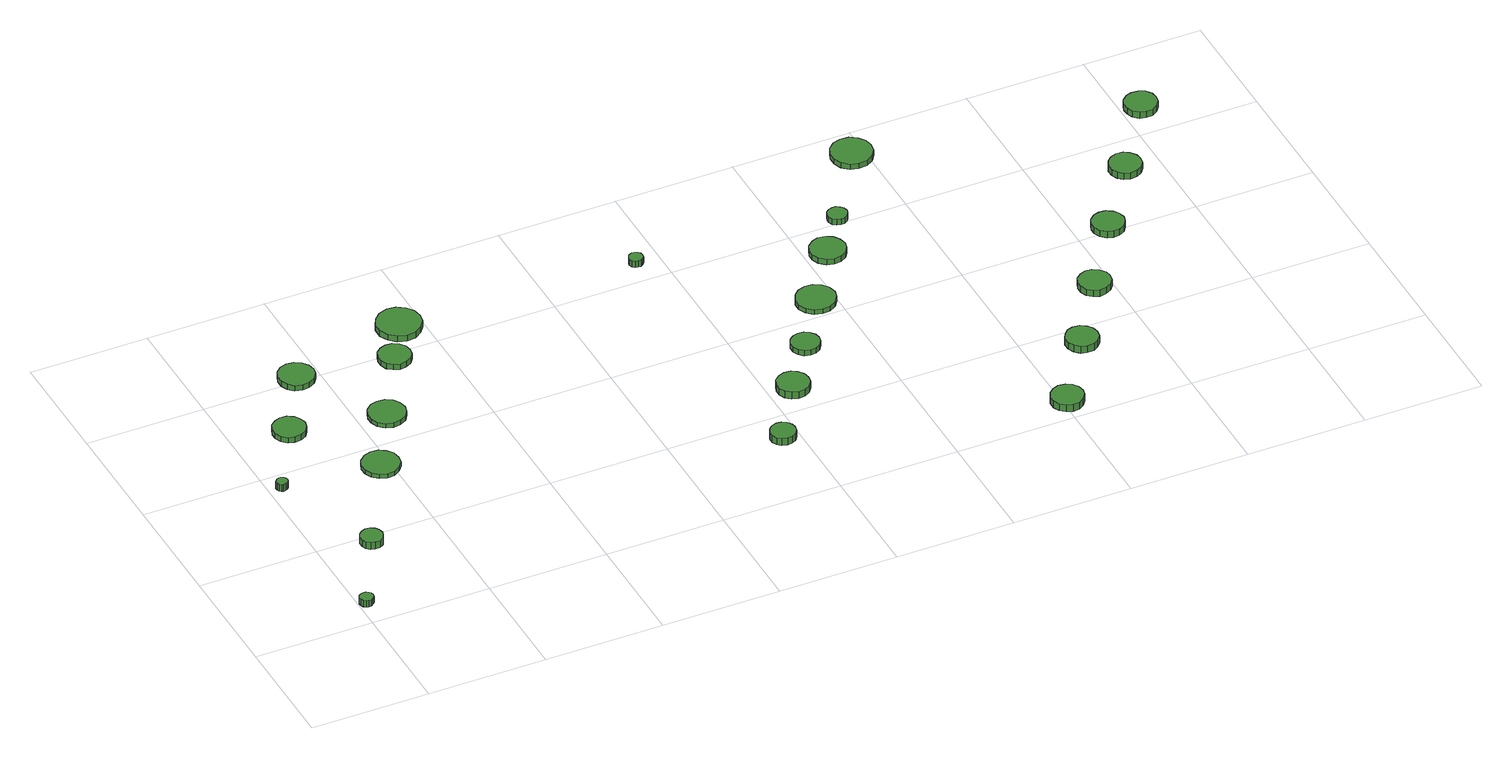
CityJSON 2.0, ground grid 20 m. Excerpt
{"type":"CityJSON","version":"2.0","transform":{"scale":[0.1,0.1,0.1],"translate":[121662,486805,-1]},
"CityObjects":{
"tree1":{"type":"SolitaryVegetationObject","attributes":{"function":"something"},"geometry":[{"type":"MultiSurface","lod":"1","boundaries":[[[0,1,2,3,4,5,6,7,8,9,10,11,12,13,14]],[[15,16,17,18,19,20,21,22,23,24,25,26,27,28,29]],[[0,29,28,1]],[[1,28,27,2]],[[2,27,26,3]],[[3,26,25,4]],[[4,25,24,5]],[[5,24,23,6]],[[6,23,22,7]],[[7,22,21,8]],[[8,21,20,9]],[[9,20,19,10]],[[10,19,18,11]],[[11,18,17,12]],[[12,17,16,13]],[[13,16,15,14]],[[14,15,29,0]]]}]},
"tree2":{"type":"SolitaryVegetationObject","attributes":{"function":"something"},"geometry":[{"type":"MultiSurface","lod":"1","boundaries":[[[30,31,32,33,34,35,36,37,38,39,40,41,42,43,44]],[[45,46,47,48,49,50,51,52,53,54,55,56,57,58,59]],[[30,59,58,31]],[[31,58,57,32]],[[32,57,56,33]],[[33,56,55,34]],[[34,55,54,35]],[[35,54,53,36]],[[36,53,52,37]],[[37,52,51,38]],[[38,51,50,39]],[[39,50,49,40]],[[40,49,48,41]],[[41,48,47,42]],[[42,47,46,43]],[[43,46,45,44]],[[44,45,59,30]]]}]},
"tree3":{"type":"SolitaryVegetationObject","attributes":{"function":"something"},"geometry":[{"type":"MultiSurface","lod":"1","boundaries":[[[60,61,62,63,64,65,66,67,68,69,70,71,72,73,74]],[[75,76,77,78,79,80,81,82,83,84,85,86,87,88,89]],[[60,89,88,61]],[[61,88,87,62]],[[62,87,86,63]],[[63,86,85,64]],[[64,85,84,65]],[[65,84,83,66]],[[66,83,82,67]],[[67,82,81,68]],[[68,81,80,69]],[[69,80,79,70]],[[70,79,78,71]],[[71,78,77,72]],[[72,77,76,73]],[[73,76,75,74]],[[74,75,89,60]]]}]},
"tree4":{"type":"SolitaryVegetationObject","attributes":{"function":"something"},"geometry":[{"type":"MultiSurface","lod":"1","boundaries":[[[90,91,92,93,94,95,96,97,98,99,100,101,102,103,104]],[[105,106,107,108,109,110,111,112,113,114,115,116,117,118,119]],[[90,119,118,91]],[[91,118,117,92]],[[92,117,116,93]],[[93,116,115,94]],[[94,115,114,95]],[[95,114,113,96]],[[96,113,112,97]],[[97,112,111,98]],[[98,111,110,99]],[[99,110,109,100]],[[100,109,108,101]],[[101,108,107,102]],[[102,107,106,103]],[[103,106,105,104]],[[104,105,119,90]]]}]},
"tree5":{"type":"SolitaryVegetationObject","attributes":{"function":"something"},"geometry":[{"type":"MultiSurface","lod":"1","boundaries":[[[120,121,122,123,124,125,126,127,128,129,130,131,132,133,134]],[[135,136,137,138,139,140,141,142,143,144,145,146,147,148,149]],[[120,149,148,121]],[[121,148,147,122]],[[122,147,146,123]],[[123,146,145,124]],[[124,145,144,125]],[[125,144,143,126]],[[126,143,142,127]],[[127,142,141,128]],[[128,141,140,129]],[[129,140,139,130]],[[130,139,138,131]],[[131,138,137,132]],[[132,137,136,133]],[[133,136,135,134]],[[134,135,149,120]]]}]},
"tree6":{"type":"SolitaryVegetationObject","attributes":{"function":"something"},"geometry":[{"type":"MultiSurface","lod":"1","boundaries":[[[150,151,152,153,154,155,156,157,158,159,160,161,162,163,164]],[[165,166,167,168,169,170,171,172,173,174,175,176,177,178,179]],[[150,179,178,151]],[[151,178,177,152]],[[152,177,176,153]],[[153,176,175,154]],[[154,175,174,155]],[[155,174,173,156]],[[156,173,172,157]],[[157,172,171,158]],[[158,171,170,159]],[[159,170,169,160]],[[160,169,168,161]],[[161,168,167,162]],[[162,167,166,163]],[[163,166,165,164]],[[164,165,179,150]]]}]},
"tree7":{"type":"SolitaryVegetationObject","attributes":{"function":"something"},"geometry":[{"type":"MultiSurface","lod":"1","boundaries":[[[180,181,182,183,184,185,186,187,188,189,190,191,192,193,194]],[[195,196,197,198,199,200,201,202,203,204,205,206,207,208,209]],[[180,209,208,181]],[[181,208,207,182]],[[182,207,206,183]],[[183,206,205,184]],[[184,205,204,185]],[[185,204,203,186]],[[186,203,202,187]],[[187,202,201,188]],[[188,201,200,189]],[[189,200,199,190]],[[190,199,198,191]],[[191,198,197,192]],[[192,197,196,193]],[[193,196,195,194]],[[194,195,209,180]]]}]},
"tree8":{"type":"SolitaryVegetationObject","attributes":{"function":"something"},"geometry":[{"type":"MultiSurface","lod":"1","boundaries":[[[210,211,212,213,214,215,216,217,218,219,220,221,222,223,224]],[[225,226,227,228,229,230,231,232,233,234,235,236,237,238,239]],[[210,239,238,211]],[[211,238,237,212]],[[212,237,236,213]],[[213,236,235,214]],[[214,235,234,215]],[[215,234,233,216]],[[216,233,232,217]],[[217,232,231,218]],[[218,231,230,219]],[[219,230,229,220]],[[220,229,228,221]],[[221,228,227,222]],[[222,227,226,223]],[[223,226,225,224]],[[224,225,239,210]]]}]},
"tree9":{"type":"SolitaryVegetationObject","attributes":{"function":"something"},"geometry":[{"type":"MultiSurface","lod":"1","boundaries":[[[240,241,242,243,244,245,246,247,248,249,250,251,252,253,254]],[[255,256,257,258,259,260,261,262,263,264,265,266,267,268,269]],[[240,269,268,241]],[[241,268,267,242]],[[242,267,266,243]],[[243,266,265,244]],[[244,265,264,245]],[[245,264,263,246]],[[246,263,262,247]],[[247,262,261,248]],[[248,261,260,249]],[[249,260,259,250]],[[250,259,258,251]],[[251,258,257,252]],[[252,257,256,253]],[[253,256,255,254]],[[254,255,269,240]]]}]},
"tree10":{"type":"SolitaryVegetationObject","attributes":{"function":"something"},"geometry":[{"type":"MultiSurface","lod":"1","boundaries":[[[270,271,272,273,274,275,276,277,278,279,280,281,282,283,284]],[[285,286,287,288,289,290,291,292,293,294,295,296,297,298,299]],[[270,299,298,271]],[[271,298,297,272]],[[272,297,296,273]],[[273,296,295,274]],[[274,295,294,275]],[[275,294,293,276]],[[276,293,292,277]],[[277,292,291,278]],[[278,291,290,279]],[[279,290,289,280]],[[280,289,288,281]],[[281,288,287,282]],[[282,287,286,283]],[[283,286,285,284]],[[284,285,299,270]]]}]},
"tree11":{"type":"SolitaryVegetationObject","attributes":{"function":"something"},"geometry":[{"type":"MultiSurface","lod":"1","boundaries":[[[300,301,302,303,304,305,306,307,308,309,310,311,312,313,314]],[[315,316,317,318,319,320,321,322,323,324,325,326,327,328,329]],[[300,329,328,301]],[[301,328,327,302]],[[302,327,326,303]],[[303,326,325,304]],[[304,325,324,305]],[[305,324,323,306]],[[306,323,322,307]],[[307,322,321,308]],[[308,321,320,309]],[[309,320,319,310]],[[310,319,318,311]],[[311,318,317,312]],[[312,317,316,313]],[[313,316,315,314]],[[314,315,329,300]]]}]},
"tree12":{"type":"SolitaryVegetationObject","attributes":{"function":"something"},"geometry":[{"type":"MultiSurface","lod":"1","boundaries":[[[330,331,332,333,334,335,336,337,338,339,340,341,342,343,344]],[[345,346,347,348,349,350,351,352,353,354,355,356,357,358,359]],[[330,359,358,331]],[[331,358,357,332]],[[332,357,356,333]],[[333,356,355,334]],[[334,355,354,335]],[[335,354,353,336]],[[336,353,352,337]],[[337,352,351,338]],[[338,351,350,339]],[[339,350,349,340]],[[340,349,348,341]],[[341,348,347,342]],[[342,347,346,343]],[[343,346,345,344]],[[344,345,359,330]]]}]},
"tree13":{"type":"SolitaryVegetationObject","attributes":{"function":"something"},"geometry":[{"type":"MultiSurface","lod":"1","boundaries":[[[360,361,362,363,364,365,366,367,368,369,370,371,372,373,374]],[[375,376,377,378,379,380,381,382,383,384,385,386,387,388,389]],[[360,389,388,361]],[[361,388,387,362]],[[362,387,386,363]],[[363,386,385,364]],[[364,385,384,365]],[[365,384,383,366]],[[366,383,382,367]],[[367,382,381,368]],[[368,381,380,369]],[[369,380,379,370]],[[370,379,378,371]],[[371,378,377,372]],[[372,377,376,373]],[[373,376,375,374]],[[374,375,389,360]]]}]},
"tree14":{"type":"SolitaryVegetationObject","attributes":{"function":"something"},"geometry":[{"type":"MultiSurface","lod":"1","boundaries":[[[390,391,392,393,394,395,396,397,398,399,400,401,402,403,404]],[[405,406,407,408,409,410,411,412,413,414,415,416,417,418,419]],[[390,419,418,391]],[[391,418,417,392]],[[392,417,416,393]],[[393,416,415,394]],[[394,415,414,395]],[[395,414,413,396]],[[396,413,412,397]],[[397,412,411,398]],[[398,411,410,399]],[[399,410,409,400]],[[400,409,408,401]],[[401,408,407,402]],[[402,407,406,403]],[[403,406,405,404]],[[404,405,419,390]]]}]},
"tree15":{"type":"SolitaryVegetationObject","attributes":{"function":"something"},"geometry":[{"type":"MultiSurface","lod":"1","boundaries":[[[420,421,422,423,424,425,426,427,428,429,430,431,432,433,434]],[[435,436,437,438,439,440,441,442,443,444,445,446,447,448,449]],[[420,449,448,421]],[[421,448,447,422]],[[422,447,446,423]],[[423,446,445,424]],[[424,445,444,425]],[[425,444,443,426]],[[426,443,442,427]],[[427,442,441,428]],[[428,441,440,429]],[[429,440,439,430]],[[430,439,438,431]],[[431,438,437,432]],[[432,437,436,433]],[[433,436,435,434]],[[434,435,449,420]]]}]},
"tree16":{"type":"SolitaryVegetationObject","attributes":{"function":"something"},"geometry":[{"type":"MultiSurface","lod":"1","boundaries":[[[450,451,452,453,454,455,456,457,458,459,460,461,462,463,464]],[[465,466,467,468,469,470,471,472,473,474,475,476,477,478,479]],[[450,479,478,451]],[[451,478,477,452]],[[452,477,476,453]],[[453,476,475,454]],[[454,475,474,455]],[[455,474,473,456]],[[456,473,472,457]],[[457,472,471,458]],[[458,471,470,459]],[[459,470,469,460]],[[460,469,468,461]],[[461,468,467,462]],[[462,467,466,463]],[[463,466,465,464]],[[464,465,479,450]]]}]},
"tree17":{"type":"SolitaryVegetationObject","attributes":{"function":"something"},"geometry":[{"type":"MultiSurface","lod":"1","boundaries":[[[480,481,482,483,484,485,486,487,488,489,490,491,492,493,494]],[[495,496,497,498,499,500,501,502,503,504,505,506,507,508,509]],[[480,509,508,481]],[[481,508,507,482]],[[482,507,506,483]],[[483,506,505,484]],[[484,505,504,485]],[[485,504,503,486]],[[486,503,502,487]],[[487,502,501,488]],[[488,501,500,489]],[[489,500,499,490]],[[490,499,498,491]],[[491,498,497,492]],[[492,497,496,493]],[[493,496,495,494]],[[494,495,509,480]]]}]},
"tree18":{"type":"SolitaryVegetationObject","attributes":{"function":"something"},"geometry":[{"type":"MultiSurface","lod":"1","boundaries":[[[510,511,512,513,514,515,516,517,518,519,520,521,522,523,524]],[[525,526,527,528,529,530,531,532,533,534,535,536,537,538,539]],[[510,539,538,511]],[[511,538,537,512]],[[512,537,536,513]],[[513,536,535,514]],[[514,535,534,515]],[[515,534,533,516]],[[516,533,532,517]],[[517,532,531,518]],[[518,531,530,519]],[[519,530,529,520]],[[520,529,528,521]],[[521,528,527,522]],[[522,527,526,523]],[[523,526,525,524]],[[524,525,539,510]]]}]},
"tree19":{"type":"SolitaryVegetationObject","attributes":{"function":"something"},"geometry":[{"type":"MultiSurface","lod":"1","boundaries":[[[540,541,542,543,544,545,546,547,548,549,550,551,552,553,554]],[[555,556,557,558,559,560,561,562,563,564,565,566,567,568,569]],[[540,569,568,541]],[[541,568,567,542]],[[542,567,566,543]],[[543,566,565,544]],[[544,565,564,545]],[[545,564,563,546]],[[546,563,562,547]],[[547,562,561,548]],[[548,561,560,549]],[[549,560,559,550]],[[550,559,558,551]],[[551,558,557,552]],[[552,557,556,553]],[[553,556,555,554]],[[554,555,569,540]]]}]},
"tree20":{"type":"SolitaryVegetationObject","attributes":{"function":"something"},"geometry":[{"type":"MultiSurface","lod":"1","boundaries":[[[570,571,572,573,574,575,576,577,578,579,580,581,582,583,584]],[[585,586,587,588,589,590,591,592,593,594,595,596,597,598,599]],[[570,599,598,571]],[[571,598,597,572]],[[572,597,596,573]],[[573,596,595,574]],[[574,595,594,575]],[[575,594,593,576]],[[576,593,592,577]],[[577,592,591,578]],[[578,591,590,579]],[[579,590,589,580]],[[580,589,588,581]],[[581,588,587,582]],[[582,587,586,583]],[[583,586,585,584]],[[584,585,599,570]]]}]},
"tree21":{"type":"SolitaryVegetationObject","attributes":{"function":"something"},"geometry":[{"type":"MultiSurface","lod":"1","boundaries":[[[600,601,602,603,604,605,606,607,608,609,610,611,612,613,614]],[[615,616,617,618,619,620,621,622,623,624,625,626,627,628,629]],[[600,629,628,601]],[[601,628,627,602]],[[602,627,626,603]],[[603,626,625,604]],[[604,625,624,605]],[[605,624,623,606]],[[606,623,622,607]],[[607,622,621,608]],[[608,621,620,609]],[[609,620,619,610]],[[610,619,618,611]],[[611,618,617,612]],[[612,617,616,613]],[[613,616,615,614]],[[614,615,629,600]]]}]},
"tree22":{"type":"SolitaryVegetationObject","attributes":{"function":"something"},"geometry":[{"type":"MultiSurface","lod":"1","boundaries":[[[630,631,632,633,634,635,636,637,638,639,640,641,642,643,644]],[[645,646,647,648,649,650,651,652,653,654,655,656,657,658,659]],[[630,659,658,631]],[[631,658,657,632]],[[632,657,656,633]],[[633,656,655,634]],[[634,655,654,635]],[[635,654,653,636]],[[636,653,652,637]],[[637,652,651,638]],[[638,651,650,639]],[[639,650,649,640]],[[640,649,648,641]],[[641,648,647,642]],[[642,647,646,643]],[[643,646,645,644]],[[644,645,659,630]]]}]},
"tree23":{"type":"SolitaryVegetationObject","attributes":{"function":"something"},"geometry":[{"type":"MultiSurface","lod":"1","boundaries":[[[660,661,662,663,664,665,666,667,668,669,670,671,672,673,674]],[[675,676,677,678,679,680,681,682,683,684,685,686,687,688,689]],[[660,689,688,661]],[[661,688,687,662]],[[662,687,686,663]],[[663,686,685,664]],[[664,685,684,665]],[[665,684,683,666]],[[666,683,682,667]],[[667,682,681,668]],[[668,681,680,669]],[[669,680,679,670]],[[670,679,678,671]],[[671,678,677,672]],[[672,677,676,673]],[[673,676,675,674]],[[674,675,689,660]]]}]}
},
"vertices":[
[23,44,23],[22,49,23],[19,52,23],[15,55,23],[10,55,23],[6,54,23],[2,51,23],[0,46,23],[0,42,23],[2,37,23],[6,34,23],[10,33,23],[15,33,23],[19,36,23],[22,39,23],[22,39,11],[19,36,11],[15,33,11],[10,33,11],[6,34,11],[2,37,11],[0,42,11],[0,46,11],[2,51,11],[6,54,11],[10,55,11],[15,55,11],[19,52,11],[22,49,11],[23,44,11],
[32,368,20],[31,372,20],[29,375,20],[25,377,20],[21,377,20],[18,376,20],[15,373,20],[13,370,20],[13,366,20],[15,362,20],[18,359,20],[21,358,20],[25,359,20],[29,361,20],[31,364,20],[31,364,7],[29,361,7],[25,359,7],[21,358,7],[18,359,7],[15,362,7],[13,366,7],[13,370,7],[15,373,7],[18,376,7],[21,377,7],[25,377,7],[29,375,7],[31,372,7],[32,368,7],
[103,178,25],[101,186,25],[97,192,25],[90,196,25],[82,197,25],[75,194,25],[69,189,25],[66,182,25],[66,174,25],[69,167,25],[75,162,25],[82,160,25],[90,160,25],[97,164,25],[101,171,25],[101,171,12],[97,164,12],[90,160,12],[82,160,12],[75,162,12],[69,167,12],[66,174,12],[66,182,12],[69,189,12],[75,194,12],[82,197,12],[90,196,12],[97,192,12],[101,186,12],[103,178,12],
[121,490,17],[118,501,17],[112,510,17],[102,516,17],[90,517,17],[80,513,17],[71,506,17],[67,495,17],[67,484,17],[71,474,17],[80,466,17],[90,463,17],[102,464,17],[112,469,17],[118,479,17],[118,479,7],[112,469,7],[102,464,7],[90,463,7],[80,466,7],[71,474,7],[67,484,7],[67,495,7],[71,506,7],[80,513,7],[90,517,7],[102,516,7],[112,510,7],[118,501,7],[121,490,7],
[213,349,16],[211,362,16],[203,372,16],[192,379,16],[179,380,16],[167,376,16],[157,367,16],[152,355,16],[152,342,16],[157,331,16],[167,322,16],[179,318,16],[192,319,16],[203,326,16],[211,336,16],[211,336,8],[203,326,8],[192,319,8],[179,318,8],[167,322,8],[157,331,8],[152,342,8],[152,355,8],[157,367,8],[167,376,8],[179,380,8],[192,379,8],[203,372,8],[211,362,8],[213,349,8],
[192,607,16],[189,619,16],[182,629,16],[171,635,16],[159,637,16],[147,633,16],[138,625,16],[133,613,16],[133,601,16],[138,590,16],[147,581,16],[159,578,16],[171,579,16],[182,585,16],[189,595,16],[189,595,6],[182,585,6],[171,579,6],[159,578,6],[147,581,6],[138,590,6],[133,601,6],[133,613,6],[138,625,6],[147,633,6],[159,637,6],[171,635,6],[182,629,6],[189,619,6],[192,607,6],
[278,462,15],[275,474,15],[268,485,15],[257,491,15],[244,492,15],[232,489,15],[222,480,15],[217,468,15],[217,456,15],[222,444,15],[232,435,15],[244,431,15],[257,433,15],[268,439,15],[275,449,15],[275,449,7],[268,439,7],[257,433,7],[244,431,7],[232,435,7],[222,444,7],[217,456,7],[217,468,7],[222,480,7],[232,489,7],[244,492,7],[257,491,7],[268,485,7],[275,474,7],[278,462,7],
[347,587,16],[345,598,16],[338,607,16],[328,613,16],[317,614,16],[307,610,16],[298,603,16],[294,593,16],[294,582,16],[298,571,16],[307,564,16],[317,560,16],[328,562,16],[338,567,16],[345,576,16],[345,576,6],[338,567,6],[328,562,6],[317,560,6],[307,564,6],[298,571,6],[294,582,6],[294,593,6],[298,603,6],[307,610,6],[317,614,6],[328,613,6],[338,607,6],[345,598,6],[347,587,6],
[398,657,17],[395,672,17],[386,684,17],[373,692,17],[358,694,17],[343,689,17],[332,679,17],[325,665,17],[325,649,17],[332,635,17],[343,625,17],[358,620,17],[373,622,17],[386,630,17],[395,642,17],[395,642,6],[386,630,6],[373,622,6],[358,620,6],[343,625,6],[332,635,6],[325,649,6],[325,665,6],[332,679,6],[343,689,6],[358,694,6],[373,692,6],[386,684,6],[395,672,6],[398,657,6],
[789,137,30],[787,145,30],[782,153,30],[774,157,30],[766,158,30],[757,155,30],[751,149,30],[747,141,30],[747,132,30],[751,124,30],[757,119,30],[766,116,30],[774,117,30],[782,121,30],[787,128,30],[787,128,17],[782,121,17],[774,117,17],[766,116,17],[757,119,17],[751,124,17],[747,132,17],[747,141,17],[751,149,17],[757,155,17],[766,158,17],[774,157,17],[782,153,17],[787,145,17],[789,137,17],
[867,252,21],[865,263,21],[858,272,21],[849,278,21],[837,279,21],[827,275,21],[818,268,21],[814,258,21],[814,246,21],[818,236,21],[827,229,21],[837,225,21],[849,226,21],[858,232,21],[865,241,21],[865,241,8],[858,232,8],[849,226,8],[837,225,8],[827,229,8],[818,236,8],[814,246,8],[814,258,8],[818,268,8],[827,275,8],[837,279,8],[849,278,8],[858,272,8],[865,263,8],[867,252,8],
[771,642,21],[770,647,21],[767,651,21],[763,653,21],[758,654,21],[753,652,21],[750,649,21],[748,644,21],[748,640,21],[750,635,21],[753,632,21],[758,631,21],[763,631,21],[767,633,21],[770,637,21],[770,637,9],[767,633,9],[763,631,9],[758,631,9],[753,632,9],[750,635,9],[748,640,9],[748,644,9],[750,649,9],[753,652,9],[758,654,9],[763,653,9],[767,651,9],[770,647,9],[771,642,9],
[928,341,17],[926,350,17],[920,358,17],[912,363,17],[902,364,17],[892,361,17],[885,355,17],[881,346,17],[881,336,17],[885,327,17],[892,320,17],[902,317,17],[912,318,17],[920,323,17],[926,331,17],[926,331,7],[920,323,7],[912,318,7],[902,317,7],[892,320,7],[885,327,7],[881,336,7],[881,346,7],[885,355,7],[892,361,7],[902,364,7],[912,363,7],[920,358,7],[926,350,7],[928,341,7],
[1001,437,15],[998,450,15],[990,461,15],[978,468,15],[965,469,15],[952,465,15],[942,456,15],[936,444,15],[936,430,15],[942,418,15],[952,409,15],[965,405,15],[978,406,15],[990,413,15],[998,424,15],[998,424,6],[990,413,6],[978,406,6],[965,405,6],[952,409,6],[942,418,6],[936,430,6],[936,444,6],[942,456,6],[952,465,6],[965,469,6],[978,468,6],[990,461,6],[998,450,6],[1001,437,6],
[1068,540,16],[1065,552,16],[1058,562,16],[1048,568,16],[1035,570,16],[1024,566,16],[1014,557,16],[1009,546,16],[1009,534,16],[1014,523,16],[1024,514,16],[1035,511,16],[1048,512,16],[1058,518,16],[1065,528,16],[1065,528,6],[1058,518,6],[1048,512,6],[1035,511,6],[1024,514,6],[1014,523,6],[1009,534,6],[1009,546,6],[1014,557,6],[1024,566,6],[1035,570,6],[1048,568,6],[1058,562,6],[1065,552,6],[1068,540,6],
[1232,36,24],[1230,47,24],[1223,56,24],[1214,61,24],[1202,63,24],[1192,59,24],[1184,52,24],[1179,42,24],[1179,30,24],[1184,20,24],[1192,13,24],[1202,9,24],[1214,10,24],[1223,16,24],[1230,25,24],[1230,25,11],[1223,16,11],[1214,10,11],[1202,9,11],[1192,13,11],[1184,20,11],[1179,30,11],[1179,42,11],[1184,52,11],[1192,59,11],[1202,63,11],[1214,61,11],[1223,56,11],[1230,47,11],[1232,36,11],
[1106,612,17],[1104,619,17],[1100,624,17],[1094,628,17],[1088,628,17],[1081,626,17],[1076,622,17],[1073,615,17],[1073,609,17],[1076,602,17],[1081,598,17],[1088,596,17],[1094,596,17],[1100,600,17],[1104,605,17],[1104,605,6],[1100,600,6],[1094,596,6],[1088,596,6],[1081,598,6],[1076,602,6],[1073,609,6],[1073,615,6],[1076,622,6],[1081,626,6],[1088,628,6],[1094,628,6],[1100,624,6],[1104,619,6],[1106,612,6],
[1318,163,21],[1316,174,21],[1309,183,21],[1300,189,21],[1288,190,21],[1278,187,21],[1270,179,21],[1265,169,21],[1265,158,21],[1270,148,21],[1278,140,21],[1288,137,21],[1300,138,21],[1309,143,21],[1316,152,21],[1316,152,8],[1309,143,8],[1300,138,8],[1288,137,8],[1278,140,8],[1270,148,8],[1265,158,8],[1265,169,8],[1270,179,8],[1278,187,8],[1288,190,8],[1300,189,8],[1309,183,8],[1316,174,8],[1318,163,8],
[1212,746,16],[1209,760,16],[1201,771,16],[1189,779,16],[1174,780,16],[1161,776,16],[1150,766,16],[1145,753,16],[1145,739,16],[1150,726,16],[1161,716,16],[1174,712,16],[1189,714,16],[1201,721,16],[1209,732,16],[1209,732,6],[1201,721,6],[1189,714,6],[1174,712,6],[1161,716,6],[1150,726,6],[1145,739,6],[1145,753,6],[1150,766,6],[1161,776,6],[1174,780,6],[1189,779,6],[1201,771,6],[1209,760,6],[1212,746,6],
[1398,284,20],[1396,295,20],[1389,304,20],[1379,310,20],[1368,311,20],[1358,307,20],[1349,300,20],[1345,290,20],[1345,279,20],[1349,268,20],[1358,261,20],[1368,257,20],[1379,259,20],[1389,264,20],[1396,273,20],[1396,273,8],[1389,264,8],[1379,259,8],[1368,257,8],[1358,261,8],[1349,268,8],[1345,279,8],[1345,290,8],[1349,300,8],[1358,307,8],[1368,311,8],[1379,310,8],[1389,304,8],[1396,295,8],[1398,284,8],
[1482,410,19],[1479,421,19],[1473,430,19],[1463,436,19],[1452,437,19],[1442,434,19],[1433,426,19],[1429,416,19],[1429,405,19],[1433,395,19],[1442,387,19],[1452,384,19],[1463,385,19],[1473,390,19],[1479,399,19],[1479,399,7],[1473,390,7],[1463,385,7],[1452,384,7],[1442,387,7],[1433,395,7],[1429,405,7],[1429,416,7],[1433,426,7],[1442,434,7],[1452,437,7],[1463,436,7],[1473,430,7],[1479,421,7],[1482,410,7],
[1569,531,20],[1567,542,20],[1560,551,20],[1551,557,20],[1539,558,20],[1529,554,20],[1521,547,20],[1516,537,20],[1516,525,20],[1521,515,20],[1529,508,20],[1539,504,20],[1551,506,20],[1560,511,20],[1567,520,20],[1567,520,8],[1560,511,8],[1551,506,8],[1539,504,8],[1529,508,8],[1521,515,8],[1516,525,8],[1516,537,8],[1521,547,8],[1529,554,8],[1539,558,8],[1551,557,8],[1560,551,8],[1567,542,8],[1569,531,8],
[1658,661,20],[1656,672,20],[1649,681,20],[1639,686,20],[1628,687,20],[1618,684,20],[1609,676,20],[1605,666,20],[1605,655,20],[1609,645,20],[1618,637,20],[1628,634,20],[1639,635,20],[1649,641,20],[1656,650,20],[1656,650,8],[1649,641,8],[1639,635,8],[1628,634,8],[1618,637,8],[1609,645,8],[1605,655,8],[1605,666,8],[1609,676,8],[1618,684,8],[1628,687,8],[1639,686,8],[1649,681,8],[1656,672,8],[1658,661,8]
]}
